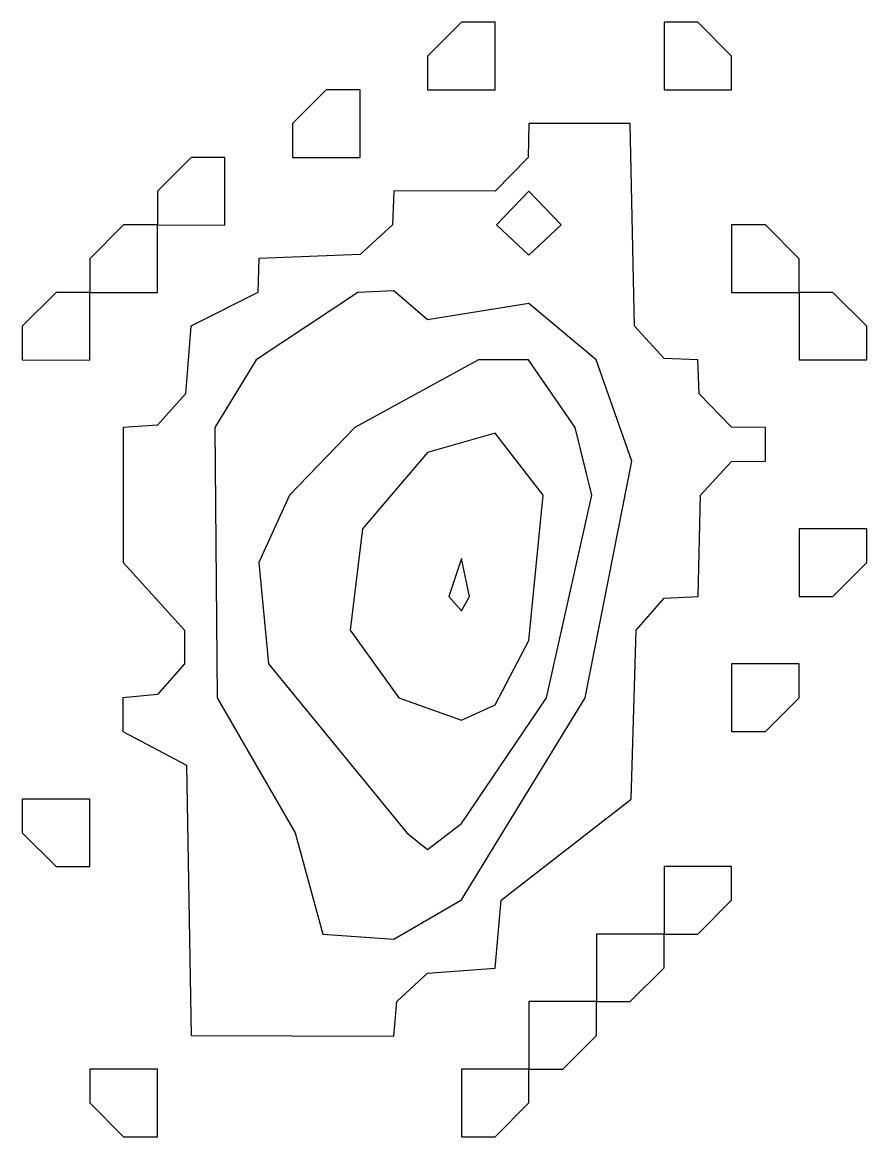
# Model space of a CAD drawing. Header units: metres. Extents: x 310028 to 360472, y 4137098 to 4159193.
# Drawn here: x 321577.5 to 321952.5, y 4143727.5 to 4144222.5 of the extents above; entities that cross this region are included whole.
import ezdxf

# ---------------------------------------------------------------- set-up
doc = ezdxf.new("R2010")
doc.units = ezdxf.units.M
doc.layers.add('COAST', color=5, linetype='Continuous')
doc.layers.add('CONTOUR', color=254, linetype='Continuous')

msp = doc.modelspace()

# ---------------------------------------------------------------- linework, layer by layer
at = {"layer": 'COAST'}
for points in [[(321757.5, 4144192.5), (321787.5, 4144192.49), (321787.5, 4144222.5), (321772.5, 4144222.5), (321757.5, 4144207.5), (321757.5, 4144192.5)], [(321862.49, 4144192.5), (321892.5, 4144192.5), (321892.5, 4144207.5), (321877.5, 4144222.5), (321862.5, 4144222.5), (321862.49, 4144192.5)], [(321697.5, 4144162.5), (321727.5, 4144162.46), (321727.5, 4144192.5), (321712.5, 4144192.5), (321697.5, 4144177.5), (321697.5, 4144162.5)], [(321652.45, 4143772.5), (321742.5, 4143772.2), (321743.79, 4143787.5), (321757.5, 4143800.21), (321787.5, 4143802.35), (321790.17, 4143832.5), (321847.85, 4143877.5), (321850.09, 4143952.5), (321862.5, 4143966.75), (321877.61, 4143967.5), (321878.62, 4144012.5), (321892.5, 4144027.34), (321907.51, 4144027.5), (321907.53, 4144042.5), (321892.5, 4144042.73), (321878.11, 4144057.5), (321877.57, 4144072.5), (321862.5, 4144073.19), (321849.37, 4144087.5), (321847.5, 4144177.57), (321802.5, 4144177.58), (321802.19, 4144162.5), (321787.5, 4144147.51), (321742.5, 4144147.58), (321741.95, 4144132.5), (321727.5, 4144119.4), (321682.5, 4144117.52), (321682.17, 4144102.5), (321652.34, 4144087.5), (321650.05, 4144057.5), (321637.5, 4144043.49), (321622.3, 4144042.5), (321622.33, 4143982.5), (321649.6, 4143952.5), (321649.56, 4143937.5), (321637.5, 4143923.85), (321622.19, 4143922.5), (321622.13, 4143907.5), (321650.36, 4143892.5), (321652.45, 4143772.5)], [(321637.5, 4144132.5), (321667.5, 4144132.46), (321667.5, 4144162.5), (321652.5, 4144162.5), (321637.5, 4144147.5), (321637.5, 4144132.5)], [(321802.5, 4144119.13), (321788.06, 4144132.5), (321802.5, 4144147.49), (321816.82, 4144132.5), (321802.5, 4144119.13)], [(321607.5, 4144102.5), (321637.5, 4144102.45), (321637.5, 4144132.5), (321622.5, 4144132.5), (321607.5, 4144117.5), (321607.5, 4144102.5)], [(321892.49, 4144102.5), (321922.5, 4144102.5), (321922.5, 4144117.5), (321907.5, 4144132.5), (321892.5, 4144132.5), (321892.49, 4144102.5)], [(321577.5, 4144072.5), (321607.5, 4144072.49), (321607.5, 4144102.5), (321592.5, 4144102.5), (321577.5, 4144087.5), (321577.5, 4144072.5)], [(321922.5, 4144072.5), (321952.5, 4144072.5), (321952.5, 4144087.5), (321937.5, 4144102.5), (321922.5, 4144102.5), (321922.5, 4144072.5)], [(321922.5, 4143982.5), (321922.5, 4143967.5), (321937.5, 4143967.5), (321952.5, 4143982.5), (321952.5, 4143997.5), (321922.5, 4143997.5), (321922.5, 4143982.5)], [(321892.49, 4143922.5), (321892.5, 4143907.5), (321907.5, 4143907.5), (321922.5, 4143922.5), (321922.5, 4143937.5), (321892.5, 4143937.52), (321892.49, 4143922.5)], [(321577.5, 4143862.5), (321592.5, 4143847.5), (321607.5, 4143847.5), (321607.52, 4143877.5), (321577.5, 4143877.5), (321577.5, 4143862.5)], [(321862.49, 4143832.5), (321862.5, 4143817.5), (321877.5, 4143817.5), (321892.5, 4143832.5), (321892.5, 4143847.5), (321862.5, 4143847.52), (321862.49, 4143832.5)], [(321832.49, 4143802.5), (321832.5, 4143787.5), (321847.5, 4143787.5), (321862.5, 4143802.5), (321862.5, 4143817.5), (321832.5, 4143817.53), (321832.49, 4143802.5)], [(321802.48, 4143772.5), (321802.5, 4143757.5), (321817.5, 4143757.5), (321832.5, 4143772.5), (321832.5, 4143787.5), (321802.5, 4143787.55), (321802.48, 4143772.5)], [(321607.5, 4143742.5), (321622.5, 4143727.5), (321637.5, 4143727.5), (321637.51, 4143757.5), (321607.5, 4143757.5), (321607.5, 4143742.5)], [(321772.49, 4143742.5), (321772.5, 4143727.5), (321787.5, 4143727.5), (321802.5, 4143742.5), (321802.5, 4143757.5), (321772.5, 4143757.52), (321772.49, 4143742.5)]]:
    msp.add_lwpolyline(points, dxfattribs=at)
at = {"layer": 'CONTOUR'}
for points, elevation in [([(321710.98, 4143817.5), (321742.5, 4143815.24), (321772.5, 4143832.66), (321827.48, 4143922.5), (321848.19, 4144027.5), (321832.34, 4144072.5), (321802.5, 4144097.62), (321757.5, 4144090.39), (321742.5, 4144103.25), (321726.58, 4144102.5), (321681.33, 4144072.5), (321663.04, 4144042.5), (321664.07, 4143922.5), (321698.68, 4143862.5), (321710.98, 4143817.5)], 10), ([(321748.27, 4143862.5), (321757.5, 4143855.05), (321772.5, 4143866.67), (321810.3, 4143922.5), (321830.45, 4144012.5), (321823.1, 4144042.5), (321802.29, 4144072.5), (321780.15, 4144072.5), (321725.2, 4144042.5), (321696.1, 4144012.5), (321682.52, 4143982.5), (321686.9, 4143937.5), (321748.27, 4143862.5)], 20), ([(321744.79, 4143922.5), (321772.5, 4143912.47), (321787.5, 4143919.28), (321802.5, 4143947.97), (321808.81, 4144012.5), (321787.5, 4144040.06), (321757.5, 4144031.47), (321728.65, 4143997.5), (321723.11, 4143952.5), (321744.79, 4143922.5)], 30), ([(321766.99, 4143967.5), (321772.5, 4143961.04), (321776.1, 4143967.5), (321772.5, 4143984.4), (321766.99, 4143967.5)], 40)]:
    msp.add_lwpolyline(points, dxfattribs=dict(at, elevation=elevation))

doc.saveas('drawing.dxf')
